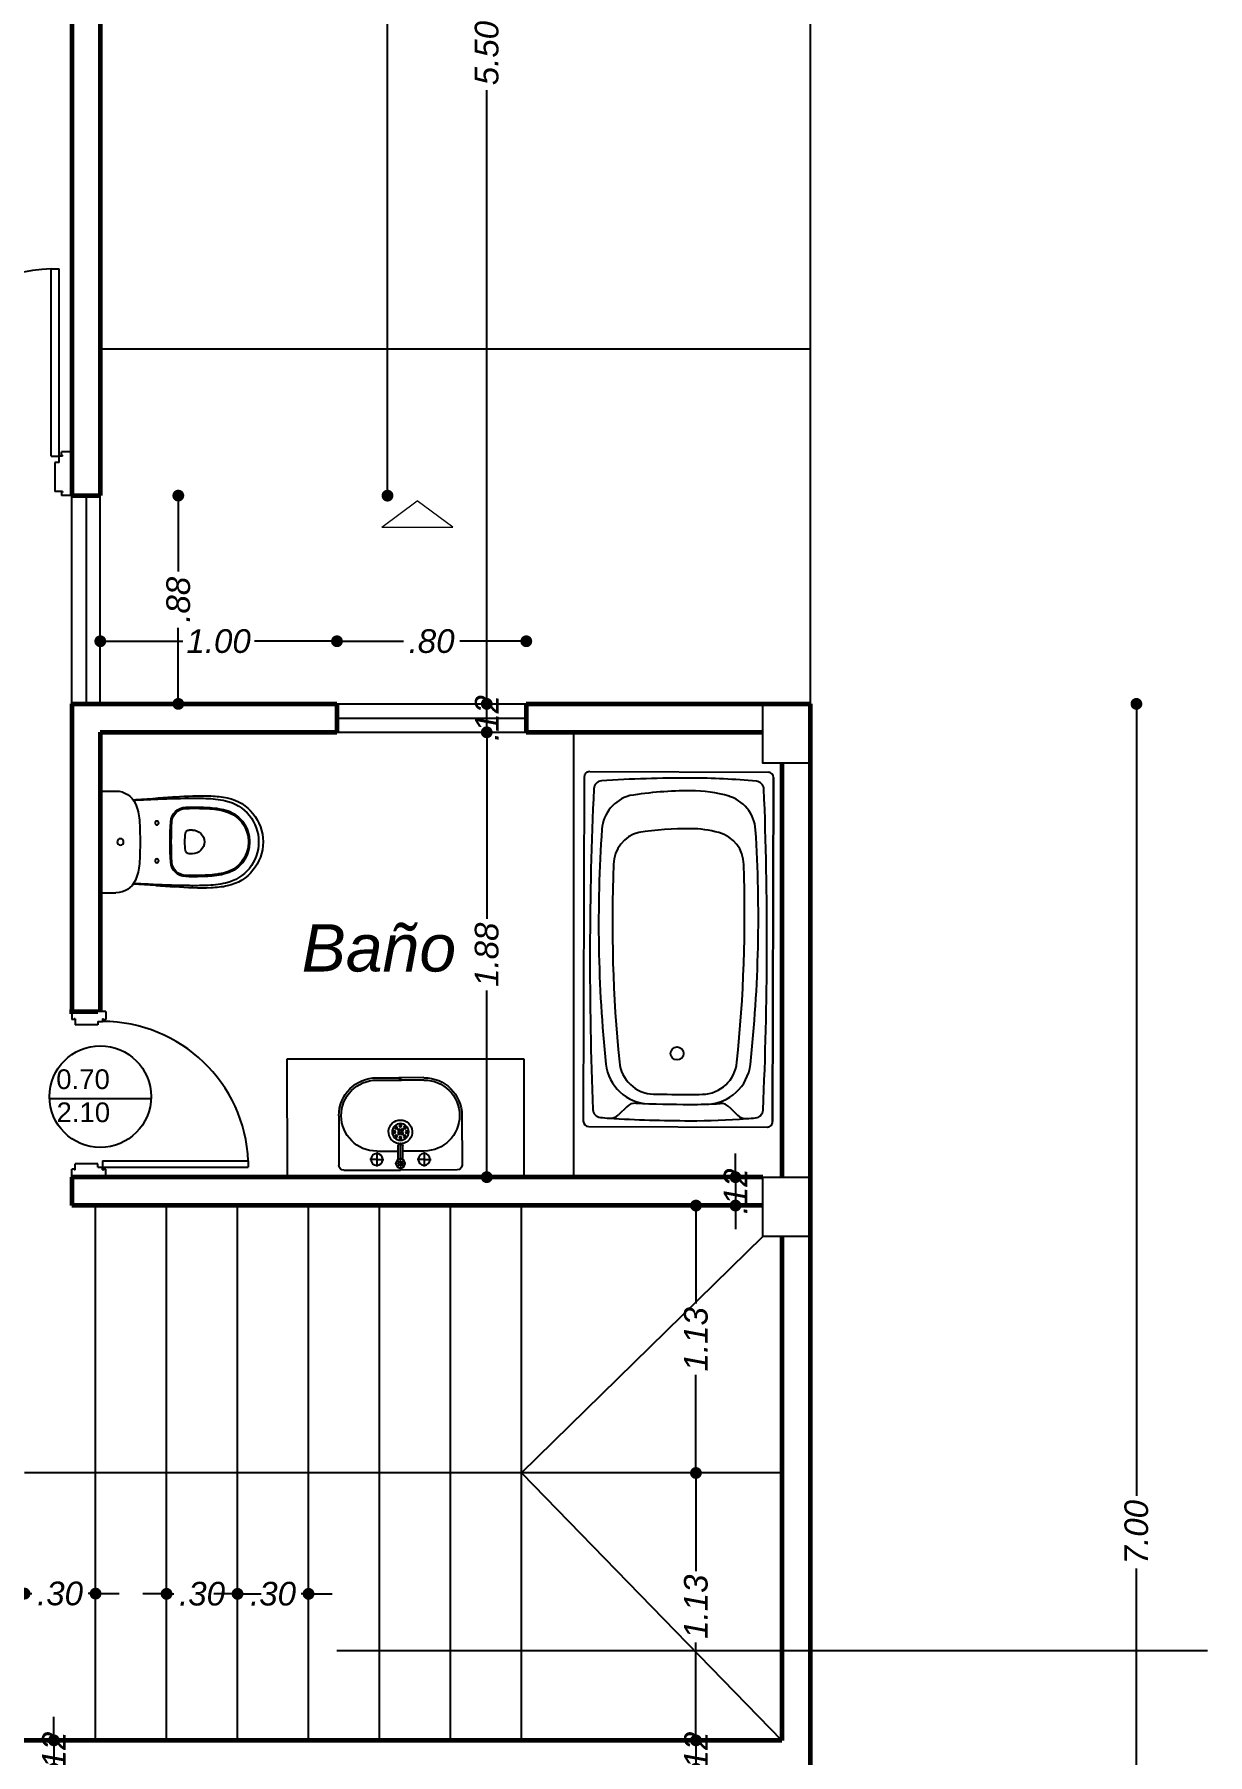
# Model space of a CAD drawing. Header units: metres. Extents: x 539 to 782, y 164 to 633.
# Drawn here: x 714.41 to 719.37, y 433.93 to 441.2 of the extents above; entities that cross this region are included whole.
import ezdxf

# ---------------------------------------------------------------- set-up
doc = ezdxf.new("R2010")
doc.units = ezdxf.units.M
doc.header["$PDMODE"] = 35
for name, color, linetype in [('ALUMINIO', 9, 'Continuous'), ('Artefactos', 30, 'Continuous'), ('COLUMNAS', 6, 'Continuous'), ('lincorte', 116, 'Continuous'), ('PISOS', 251, 'Continuous'), ('PUERTAS', 16, 'Continuous'), ('TEXTO', 134, 'Continuous')]:
    doc.layers.add(name, color=color, linetype=linetype)
for name, color, linetype, lineweight in [('auxiliares', 251, 'Continuous', 20), ('cota', 1, 'Continuous', 15), ('MURO', 4, 'Continuous', 60), ('ventanas', 2, 'Continuous', 25)]:
    doc.layers.add(name, color=color, linetype=linetype, lineweight=lineweight)
doc.styles.add('ARIAL', font='ariali.ttf')
doc.styles.add('STYLE1', font='ariali.ttf')
doc.styles.add('texto', font='arial.ttf')
doc.dimstyles.new('C_50', dxfattribs={"dimscale": 0.5, "dimtxt": 0.2, "dimasz": 0.1, "dimexe": 0.1, "dimexo": 0.1, "dimgap": 0.05, "dimtad": 0, "dimzin": 4, "dimdsep": 46, "dimtxsty": 'ARIAL', "dimblk": 'DOT', "dimcen": 0.09, "dimse1": 1, "dimse2": 1, "dimclrd": 1, "dimclre": 1, "dimclrt": 2, "dimadec": 0, "dimazin": 0, "dimtfac": 1, "dimtix": 1, "dimtmove": 2, "dimatfit": 3, "dimfxl": 1, "dimtolj": 1, "dimtzin": 0, "dimarcsym": 0})

# ---------------------------------------------------------------- blocks, each defined once
blk = doc.blocks.new('INO')
for p, q in [((-0.05, 0.3905), (-0.05, 0.3757)), ((0.05, 0.3905), (0.05, 0.3757)), ((-0.215, 0.006), (-0.215, 0.067)), ((-0.215, 0.003), (-0.215, 0.064)), ((0, 0), (-0.209, 0)), ((0, 0), (0.209, 0)), ((0.215, 0.006), (0.215, 0.067)), ((0.215, 0.003), (0.215, 0.064))]:
    blk.add_line(p, q)
for centre, radius in [((-0.08, 0.24), 0.008), ((0.08, 0.24), 0.008), ((0, 0.086), 0.0135)]:
    blk.add_circle(centre, radius)
for centre, radius, start, end in [((0, 0.4985), 0.19, 90, 168.11621), ((0, 0.492), 0.178, 90, 167.71065), ((0, 0.4985), 0.19, 11.88379, 90), ((0, 0.492), 0.178, 12.28935, 90), ((0, 0.492), 0.14, 90, 167.71065), ((0, 0.492), 0.135, 90, 167.71065), ((0, 0.492), 0.14, 12.28935, 90), ((0, 0.492), 0.135, 12.28935, 90), ((0.2055, 0.4553), 0.4, 168.11621, 177.97594), ((0.2658, 0.4341), 0.45, 167.71065, 178.4657), ((0.2658, 0.4341), 0.412, 167.71065, 178.4657), ((0.2658, 0.4341), 0.407, 167.71065, 178.4657), ((-0.2658, 0.4341), 0.407, 1.5343, 12.28935), ((-0.2658, 0.4341), 0.412, 1.5343, 12.28935), ((-0.2658, 0.4341), 0.45, 1.5343, 12.28935), ((-0.2055, 0.4553), 0.4, 2.02406, 11.88379), ((1.005, 0.427), 1.2, 177.97594, 185.31829), ((1.115, 0.398), 1.3, 177.87694, 180.89426), ((1.115, 0.398), 1.262, 177.87694, 180.89426), ((1.115, 0.398), 1.257, 177.87694, 180.89426), ((0, 0.3905), 0.05, 360, 180), ((-1.115, 0.398), 1.257, 359.10574, 2.12306), ((-1.115, 0.398), 1.262, 359.10574, 2.12306), ((-1.115, 0.398), 1.3, 359.10574, 2.12306), ((-1.005, 0.427), 1.2, 354.68171, 2.02406), ((5.3143, 0.4748), 5.5, 181.01157, 182.60847), ((5.3143, 0.4748), 5.462, 181.01157, 181.18369), ((5.3143, 0.4748), 5.457, 181.01157, 181.18369), ((-0.035, 0.3757), 0.015, 180, 262.94587), ((0.035, 0.3757), 0.015, 277.05413, 0), ((-5.3143, 0.4748), 5.457, 358.81631, 358.98843), ((-5.3143, 0.4748), 5.462, 358.81631, 358.98843), ((-5.3143, 0.4748), 5.5, 357.39153, 358.98843), ((-4.6749, -0.0505), 4.5, 3.64447, 4.66926), ((-0.0815, 0.3633), 0.065, 181.18369, 266.74228), ((-0.0815, 0.3633), 0.06, 181.18369, 266.74228), ((0, 1.796), 1.5, 266.74228, 273.25772), ((0, 1.796), 1.495, 266.74228, 273.25772), ((0, 0.6585), 0.3, 262.94587, 277.05413), ((0.0815, 0.3633), 0.06, 273.25772, 358.81631), ((0.0815, 0.3633), 0.065, 273.25772, 358.81631), ((4.6749, -0.0505), 4.5, 175.33074, 176.35553), ((14.7915, 1.0927), 15, 183.27608, 183.64309), ((14.807, 0.8488), 15, 182.38527, 182.70469), ((-14.807, 0.8488), 15, 357.29531, 357.61473), ((-14.7915, 1.0927), 15, 356.35691, 356.72392), ((-0.125, 0.067), 0.09, 114.01521, 180), ((-0.0802, -0.0335), 0.2, 93.53841, 114.01513), ((0, -1.331), 1.5, 90, 93.53839), ((0, -1.331), 1.5, 86.46161, 90), ((0.0802, -0.0335), 0.2, 65.98487, 86.46159), ((0.125, 0.067), 0.09, 360, 65.98479), ((-0.209, 0.006), 0.006, 180, 270), ((0.209, 0.006), 0.006, 270, 0)]:
    blk.add_arc(centre, radius, start, end)
blk = doc.blocks.new('LAVAMANO SIMPLE')
for p, q in [((-0.0212, 0.3465), (-0.1697, 0.198)), ((0.198, 0.3394), (0.2727, 0.2647)), ((0.2051, 0.3465), (0.2797, 0.2718)), ((0.3394, 0.198), (0.2647, 0.2727)), ((0.3465, 0.2051), (0.2718, 0.2797)), ((-0.1697, 0.1697), (0, 0)), ((-0.0392, 0.1022), (-0.0604, 0.1234)), ((-0.018, 0.1234), (-0.0604, 0.081)), ((-0.018, 0.1234), (-0.0604, 0.081)), ((-0.0392, 0.1022), (-0.0604, 0.1234)), ((-0.0392, 0.1022), (-0.018, 0.081)), ((-0.0392, 0.1022), (-0.018, 0.081)), ((-0.0141, 0.1273), (0.0495, 0.0636)), ((0.0239, 0.038), (0.0664, 0.0805)), ((0.0255, 0.0255), (0.0735, 0.0735)), ((0.0735, 0.0735), (0.0735, 0.0835)), ((0.0735, 0.0735), (0.0835, 0.0735)), ((0.011, 0.0195), (-0.001, 0.0195)), ((0.1697, -0.1697), (0, 0)), ((0.0134, 0.0255), (0.005, 0.0339)), ((0.0134, 0.0134), (0.005, 0.005)), ((0.0134, 0.0255), (0.011, 0.0195)), ((0.011, 0.0195), (0.0134, 0.0134)), ((0.0195, 0.028), (0.0134, 0.0255)), ((0.0134, 0.0134), (0.0195, 0.011)), ((0.0195, 0.0399), (0.0195, 0.028)), ((0.0255, 0.0255), (0.0195, 0.028)), ((0.0195, 0.011), (0.0255, 0.0134)), ((0.0195, 0.011), (0.0195, -0.001)), ((0.028, 0.0195), (0.0255, 0.0255)), ((0.0255, 0.0134), (0.028, 0.0195)), ((0.0255, 0.0134), (0.0339, 0.005)), ((0.0399, 0.0195), (0.028, 0.0195)), ((0.038, 0.0239), (0.0805, 0.0664)), ((0.1273, -0.0141), (0.0636, 0.0495)), ((0.1234, -0.018), (0.081, -0.0604)), ((0.1022, -0.0392), (0.081, -0.018)), ((0.1022, -0.0392), (0.1234, -0.0604)), ((0.3465, -0.0212), (0.198, -0.1697))]:
    blk.add_line(p, q)
blk.add_lwpolyline([(0.0195, -0.001), (0.005, 0.005), (-0.001, 0.0195), (0.005, 0.0339), (0.0195, 0.0399), (0.0339, 0.0339), (0.0399, 0.0195), (0.0339, 0.005)], close=True)
for centre, radius in [((0.1138, 0.1138), 0.035), ((-0.0392, 0.1022), 0.025), ((-0.0392, 0.1022), 0.025), ((0.0876, 0.1138), 0.005), ((0.0952, 0.1324), 0.005), ((0.0952, 0.0952), 0.005), ((0.1051, 0.1138), 0.005), ((0.1138, 0.1401), 0.005), ((0.1138, 0.1226), 0.005), ((0.1138, 0.1051), 0.005), ((0.1138, 0.0876), 0.005), ((0.1226, 0.1138), 0.005), ((0.1324, 0.1324), 0.005), ((0.1324, 0.0952), 0.005), ((0.1401, 0.1138), 0.005), ((0.0195, 0.0195), 0.00277), ((0.1022, -0.0392), 0.025)]:
    blk.add_circle(centre, radius)
for centre, radius, start, end in [((0.0919, 0.2333), 0.15, 45, 225), ((0.0919, 0.2333), 0.16, 45, 135), ((-0.1556, 0.1838), 0.02, 135, 225), ((0.1138, 0.1138), 0.05, 232.61679, 217.38321), ((0.2333, 0.0919), 0.15, 225, 45), ((0.2333, 0.0919), 0.16, 315, 45), ((0.0735, 0.0735), 0.01, 314.99967, 135.00059), ((0.1838, -0.1556), 0.02, 225, 315)]:
    blk.add_arc(centre, radius, start, end)
blk = doc.blocks.new('A$C076A185D')
for p, q in [((0, 1.477), (0, 0.023)), ((0.023, 1.5), (0.777, 1.5)), ((0.023, 1.5), (0.777, 1.5)), ((0.8, 0.023), (0.8, 1.477)), ((0.8, 1.477), (0.8, 0.023)), ((0.1834, 0.0846), (0.149, 0.0501)), ((0.6166, 0.0846), (0.651, 0.0501)), ((0.023, 0), (0.777, 0))]:
    blk.add_line(p, q)
blk.add_circle((0.3956, 0.31), 0.0275)
for centre, radius, start, end in [((0.023, 1.477), 0.023, 90, 180), ((0.0756, 1.4263), 0.035, 95.31065, 177.33415), ((0.45, -4.0691), 5.5431, 89.99952, 93.90625), ((0.45, -1.526), 3, 84.68335, 90), ((0.7244, 1.4263), 0.035, 2.66585, 84.68935), ((0.777, 1.477), 0.023, 0, 90), ((15.7604, 0.75), 15.7344, 177.53071, 182.46929), ((0.2349, 1.2447), 0.16, 105.15775, 175.73937), ((0.4496, -0.1668), 1.5868, 89.9873, 99.30384), ((0.45, 0.82), 0.6, 74.32731, 90), ((0.565, 1.2447), 0.16, 4.26063, 74.84225), ((-14.9604, 0.75), 15.7344, 357.53071, 2.46929), ((5.8283, 0.8712), 5.7658, 176.16771, 186.0453), ((0.2647, 1.1077), 0.14, 103.88283, 179.61889), ((0.4496, -0.2074), 1.4674, 89.98593, 98.56335), ((0.45, 0.82), 0.44, 74.32731, 90), ((0.5353, 1.1077), 0.14, 0.38111, 76.11717), ((-5.0283, 0.8712), 5.7658, 353.9547, 3.83229), ((6.1033, 0.8836), 5.9828, 177.84458, 185.84856), ((-5.3033, 0.8836), 5.9828, 354.15144, 2.15542), ((0.2833, 0.2862), 0.19, 186.7215, 267.88678), ((0.301, 0.2877), 0.15, 185.2236, 268.44757), ((0.499, 0.2877), 0.15, 271.55243, 354.7764), ((0.5167, 0.2862), 0.19, 272.11322, 353.2785), ((0.2187, 0.0492), 0.05, 86.32906, 135), ((0.45, 6.4329), 6.3379, 267.93809, 270.00018), ((0.45, 16.4325), 16.2955, 269.46189, 270.00001), ((0.45, 2.095), 1.958, 270, 271.55243), ((0.45, 2.095), 2, 270, 273.67094), ((0.5813, 0.0492), 0.05, 45, 93.67094), ((0.023, 0.023), 0.023, 180, 270), ((0.0756, 0.0737), 0.035, 182.66585, 264.68935), ((0.35, 3.026), 3, 264.68935, 265.40375), ((0.1136, 0.0855), 0.05, 265.40375, 315), ((0.45, 6.0349), 6.0089, 266.75279, 270.00033), ((0.45, 3.026), 3, 270, 274.59625), ((0.6864, 0.0855), 0.05, 225, 274.59625), ((0.45, 3.026), 3, 274.59625, 275.31665), ((0.7244, 0.0737), 0.035, 275.31065, 357.33415), ((0.777, 0.023), 0.023, 270, 0)]:
    blk.add_arc(centre, radius, start, end)
blk = doc.blocks.new('Flecha cub')
for p, q in [((740.074, 369.9044), (740.224, 370.0146)), ((740.374, 369.9044), (740.224, 370.0146)), ((740.074, 369.9044), (740.374, 369.9044))]:
    blk.add_line(p, q)
blk = doc.blocks.new('p 4')
for p, q in [((-0.0782, 0.852), (-0.0484, 0.852)), ((-0.0782, 0.1485), (-0.0782, 0.852)), ((-0.0484, 0.1485), (-0.0484, 0.852)), ((-0.8003, 0.1641), (-0.7612, 0.1641)), ((-0.8003, 0.1641), (-0.8003, 0)), ((-0.7651, 0.1524), (-0.7612, 0.1524)), ((-0.7651, 0.1485), (-0.7651, 0.1524)), ((-0.7651, 0.1485), (-0.7519, 0.1485)), ((-0.7612, 0.1524), (-0.7612, 0.1641)), ((-0.7519, 0.1251), (-0.7519, 0.1485)), ((-0.0782, 0.1485), (-0.0484, 0.1485)), ((-0.0352, 0.1485), (-0.0484, 0.1485)), ((-0.0484, 0.1251), (-0.0484, 0.1485)), ((-0.0391, 0.1524), (-0.0391, 0.1641)), ((0, 0.1641), (-0.0391, 0.1641)), ((-0.0352, 0.1524), (-0.0391, 0.1524)), ((-0.0352, 0.1485), (-0.0352, 0.1524)), ((0, 0.1641), (0, 0)), ((-0.7519, 0.1251), (-0.7363, 0.1251)), ((-0.7363, 0.1251), (-0.7363, 0.0156)), ((-0.0484, 0.1251), (-0.064, 0.1251)), ((-0.064, 0.1251), (-0.064, 0.0156)), ((-0.7651, 0.0156), (-0.7651, 0.0117)), ((-0.7651, 0.0156), (-0.7363, 0.0156)), ((-0.7651, 0.0117), (-0.7612, 0.0117)), ((-0.7612, 0.0117), (-0.7612, 0)), ((-0.0352, 0.0156), (-0.064, 0.0156)), ((-0.0391, 0.0117), (-0.0391, 0)), ((-0.0352, 0.0117), (-0.0391, 0.0117)), ((0, 0), (-0.0391, 0)), ((-0.0352, 0.0156), (-0.0352, 0.0117)), ((-0.8003, 0), (-0.7612, 0))]:
    blk.add_line(p, q)
blk.add_arc((-0.0472, 0.148), 0.7047, 92.51921, 179.96085)
blk = doc.blocks.new('_Dot')
at = {"color": 0, "linetype": 'ByBlock', "lineweight": -2}
blk.add_line((-0.5, 0), (-1, 0), dxfattribs=at)
at = {"color": 0, "linetype": 'ByBlock', "const_width": 0.5}
blk.add_lwpolyline([(-0.25, 0, 1), (0.25, 0, 1)], format="xyb", close=True, dxfattribs=at)
blk = doc.blocks.new('*D556')
at = {"layer": 'Defpoints', "color": 0, "transparency": 16777216}
for p in [(716.3253, 438.3734), (716.3253, 438.3734), (716.3253, 438.2534)]:
    blk.add_point(p, dxfattribs=at)
at = {"layer": 'MURO', "color": 1, "lineweight": -2, "transparency": 16777216}
for p, q in [((716.3253, 438.4234), (716.3253, 438.4734)), ((716.3253, 438.2534), (716.3253, 438.3734)), ((716.3253, 438.2034), (716.3253, 438.1534))]:
    blk.add_line(p, q, dxfattribs=at)
at = {"layer": 'MURO', "color": 1, "lineweight": -2, "transparency": 16777216, "xscale": 0.05, "yscale": 0.05, "zscale": 0.05}
for p, rotation in [((716.3253, 438.3734), 270), ((716.3253, 438.2534), 90)]:
    blk.add_blockref('_Dot', p, dxfattribs=dict(at, rotation=rotation))
at = {"layer": 'MURO', "color": 2, "transparency": 16777216, "insert": (716.3253, 438.3134), "char_height": 0.1, "attachment_point": 5, "rotation": 90, "style": 'ARIAL'}
blk.add_mtext('\\A1;.12', dxfattribs=at)
blk = doc.blocks.new('*D572')
at = {"layer": 'cota', "color": 1, "lineweight": -2, "transparency": 16777216}
for p, q in [((719.0704, 438.3234), (719.0704, 435.0266)), ((719.0704, 431.4234), (719.0704, 434.7203))]:
    blk.add_line(p, q, dxfattribs=at)
at = {"layer": 'Defpoints', "color": 0, "transparency": 16777216}
for p in [(718.1923, 438.3734), (717.6923, 431.3734), (719.0704, 431.3734)]:
    blk.add_point(p, dxfattribs=at)
at = {"layer": 'cota', "color": 1, "lineweight": -2, "transparency": 16777216, "xscale": 0.05, "yscale": 0.05, "zscale": 0.05}
for p, rotation in [((719.0704, 438.3734), 90), ((719.0704, 431.3734), 270)]:
    blk.add_blockref('_Dot', p, dxfattribs=dict(at, rotation=rotation))
at = {"layer": 'cota', "color": 2, "transparency": 16777216, "insert": (719.0704, 434.8734), "char_height": 0.1, "attachment_point": 5, "rotation": 90, "style": 'ARIAL'}
blk.add_mtext('\\A1;7.00', dxfattribs=at)
blk = doc.blocks.new('*D558')
at = {"layer": 'cota', "color": 1, "lineweight": -2, "transparency": 16777216}
for p, q in [((716.3253, 443.8234), (716.3253, 441.2802)), ((716.3253, 438.4234), (716.3253, 440.9667))]:
    blk.add_line(p, q, dxfattribs=at)
at = {"layer": 'Defpoints', "color": 0, "transparency": 16777216}
for p in [(716.0842, 443.8734), (716.3253, 443.8734), (716.0842, 438.3734)]:
    blk.add_point(p, dxfattribs=at)
at = {"layer": 'cota', "color": 1, "lineweight": -2, "transparency": 16777216, "xscale": 0.05, "yscale": 0.05, "zscale": 0.05}
for p, rotation in [((716.3253, 443.8734), 90), ((716.3253, 438.3734), 270)]:
    blk.add_blockref('_Dot', p, dxfattribs=dict(at, rotation=rotation))
at = {"layer": 'cota', "color": 2, "transparency": 16777216, "insert": (716.3253, 441.1234), "char_height": 0.1, "attachment_point": 5, "rotation": 90, "style": 'ARIAL'}
blk.add_mtext('\\A1;5.50', dxfattribs=at)
blk = doc.blocks.new('*D588')
at = {"layer": 'cota', "color": 1, "lineweight": -2, "transparency": 16777216}
for p, q in [((714.9223, 434.6127), (714.8723, 434.6127)), ((714.9723, 434.6127), (715.0035, 434.6127)), ((715.2723, 434.6127), (715.241, 434.6127)), ((715.3223, 434.6127), (715.3723, 434.6127))]:
    blk.add_line(p, q, dxfattribs=at)
at = {"layer": 'Defpoints', "color": 0, "transparency": 16777216}
for p in [(714.9723, 434.6687), (715.2723, 434.6775), (715.2723, 434.6127)]:
    blk.add_point(p, dxfattribs=at)
at = {"layer": 'cota', "color": 1, "lineweight": -2, "transparency": 16777216, "xscale": 0.05, "yscale": 0.05, "zscale": 0.05}
blk.add_blockref('_Dot', (714.9723, 434.6127), dxfattribs=at)
at = {"layer": 'cota', "color": 1, "lineweight": -2, "transparency": 16777216, "xscale": 0.05, "yscale": 0.05, "zscale": 0.05, "rotation": 180}
blk.add_blockref('_Dot', (715.2723, 434.6127), dxfattribs=at)
at = {"layer": 'cota', "color": 2, "transparency": 16777216, "insert": (715.1223, 434.6127), "char_height": 0.1, "attachment_point": 5, "style": 'ARIAL'}
blk.add_mtext('\\A1;.30', dxfattribs=at)
blk = doc.blocks.new('*D559')
at = {"layer": 'cota', "color": 1, "lineweight": -2, "transparency": 16777216}
for p, q in [((715.2223, 434.6127), (715.1723, 434.6127)), ((715.2723, 434.6127), (715.3035, 434.6127)), ((715.5723, 434.6127), (715.541, 434.6127)), ((715.6223, 434.6127), (715.6723, 434.6127))]:
    blk.add_line(p, q, dxfattribs=at)
at = {"layer": 'Defpoints', "color": 0, "transparency": 16777216}
for p in [(715.2723, 434.6127), (715.5723, 434.6127), (715.5723, 434.6127)]:
    blk.add_point(p, dxfattribs=at)
at = {"layer": 'cota', "color": 1, "lineweight": -2, "transparency": 16777216, "xscale": 0.05, "yscale": 0.05, "zscale": 0.05}
blk.add_blockref('_Dot', (715.2723, 434.6127), dxfattribs=at)
at = {"layer": 'cota', "color": 1, "lineweight": -2, "transparency": 16777216, "xscale": 0.05, "yscale": 0.05, "zscale": 0.05, "rotation": 180}
blk.add_blockref('_Dot', (715.5723, 434.6127), dxfattribs=at)
at = {"layer": 'cota', "color": 2, "transparency": 16777216, "insert": (715.4223, 434.6127), "char_height": 0.1, "attachment_point": 5, "style": 'ARIAL'}
blk.add_mtext('\\A1;.30', dxfattribs=at)
blk = doc.blocks.new('*D595')
at = {"layer": 'cota', "color": 1, "lineweight": -2, "transparency": 16777216}
for p, q in [((714.7423, 438.6381), (715.041, 438.6381)), ((715.6423, 438.6381), (715.3435, 438.6381))]:
    blk.add_line(p, q, dxfattribs=at)
at = {"layer": 'Defpoints', "color": 0, "transparency": 16777216}
for p in [(715.6923, 438.6381), (714.6923, 438.3734), (715.6923, 438.3734)]:
    blk.add_point(p, dxfattribs=at)
at = {"layer": 'cota', "color": 1, "lineweight": -2, "transparency": 16777216, "xscale": 0.05, "yscale": 0.05, "zscale": 0.05, "rotation": 180}
blk.add_blockref('_Dot', (714.6923, 438.6381), dxfattribs=at)
at = {"layer": 'cota', "color": 1, "lineweight": -2, "transparency": 16777216, "xscale": 0.05, "yscale": 0.05, "zscale": 0.05}
blk.add_blockref('_Dot', (715.6923, 438.6381), dxfattribs=at)
at = {"layer": 'cota', "color": 2, "transparency": 16777216, "insert": (715.1923, 438.6381), "char_height": 0.1, "attachment_point": 5, "style": 'ARIAL'}
blk.add_mtext('\\A1;1.00', dxfattribs=at)
blk = doc.blocks.new('*D596')
at = {"layer": 'cota', "color": 1, "lineweight": -2, "transparency": 16777216}
for p, q in [((715.7423, 438.6381), (715.9735, 438.6381)), ((716.4423, 438.6381), (716.211, 438.6381))]:
    blk.add_line(p, q, dxfattribs=at)
at = {"layer": 'Defpoints', "color": 0, "transparency": 16777216}
for p in [(716.4923, 438.6381), (715.6923, 438.3734), (716.4923, 438.3734)]:
    blk.add_point(p, dxfattribs=at)
at = {"layer": 'cota', "color": 1, "lineweight": -2, "transparency": 16777216, "xscale": 0.05, "yscale": 0.05, "zscale": 0.05, "rotation": 180}
blk.add_blockref('_Dot', (715.6923, 438.6381), dxfattribs=at)
at = {"layer": 'cota', "color": 1, "lineweight": -2, "transparency": 16777216, "xscale": 0.05, "yscale": 0.05, "zscale": 0.05}
blk.add_blockref('_Dot', (716.4923, 438.6381), dxfattribs=at)
at = {"layer": 'cota', "color": 2, "transparency": 16777216, "insert": (716.0923, 438.6381), "char_height": 0.1, "attachment_point": 5, "style": 'ARIAL'}
blk.add_mtext('\\A1;.80', dxfattribs=at)
blk = doc.blocks.new('*D597')
at = {"layer": 'cota', "color": 1, "lineweight": -2, "transparency": 16777216}
for p, q in [((716.5423, 364.0762), (716.941, 364.0762)), ((717.6423, 364.0762), (717.2435, 364.0762))]:
    blk.add_line(p, q, dxfattribs=at)
at = {"layer": 'Defpoints', "color": 0, "transparency": 16777216}
for p in [(716.4923, 438.3734), (717.6923, 364.0762), (717.6923, 364.0762)]:
    blk.add_point(p, dxfattribs=at)
at = {"layer": 'cota', "color": 1, "lineweight": -2, "transparency": 16777216, "xscale": 0.05, "yscale": 0.05, "zscale": 0.05, "rotation": 180}
blk.add_blockref('_Dot', (716.4923, 364.0762), dxfattribs=at)
at = {"layer": 'cota', "color": 1, "lineweight": -2, "transparency": 16777216, "xscale": 0.05, "yscale": 0.05, "zscale": 0.05}
blk.add_blockref('_Dot', (717.6923, 364.0762), dxfattribs=at)
at = {"layer": 'cota', "color": 2, "transparency": 16777216, "insert": (717.0923, 364.0762), "char_height": 0.1, "attachment_point": 5, "style": 'ARIAL'}
blk.add_mtext('\\A1;1.20', dxfattribs=at)
blk = doc.blocks.new('*D598')
at = {"layer": 'cota', "color": 1, "lineweight": -2, "transparency": 16777216}
for p, q in [((715.022, 439.2034), (715.022, 438.9321)), ((715.022, 438.4234), (715.022, 438.6948))]:
    blk.add_line(p, q, dxfattribs=at)
at = {"layer": 'Defpoints', "color": 0, "transparency": 16777216}
for p in [(715.022, 439.2534), (715.5762, 439.2534), (714.6923, 438.3734)]:
    blk.add_point(p, dxfattribs=at)
at = {"layer": 'cota', "color": 1, "lineweight": -2, "transparency": 16777216, "xscale": 0.05, "yscale": 0.05, "zscale": 0.05}
for p, rotation in [((715.022, 439.2534), 90), ((715.022, 438.3734), 270)]:
    blk.add_blockref('_Dot', p, dxfattribs=dict(at, rotation=rotation))
at = {"layer": 'cota', "color": 2, "transparency": 16777216, "insert": (715.022, 438.8134), "char_height": 0.1, "attachment_point": 5, "rotation": 90, "style": 'ARIAL'}
blk.add_mtext('\\A1;.88', dxfattribs=at)
blk = doc.blocks.new('*D599')
at = {"layer": 'cota', "color": 1, "lineweight": -2, "transparency": 16777216}
for p, q in [((715.9059, 443.8234), (715.9059, 441.7216)), ((715.9059, 439.3034), (715.9059, 441.4052))]:
    blk.add_line(p, q, dxfattribs=at)
at = {"layer": 'Defpoints', "color": 0, "transparency": 16777216}
for p in [(714.6923, 443.8734), (715.9059, 443.8734), (715.5762, 439.2534)]:
    blk.add_point(p, dxfattribs=at)
at = {"layer": 'cota', "color": 1, "lineweight": -2, "transparency": 16777216, "xscale": 0.05, "yscale": 0.05, "zscale": 0.05}
for p, rotation in [((715.9059, 443.8734), 90), ((715.9059, 439.2534), 270)]:
    blk.add_blockref('_Dot', p, dxfattribs=dict(at, rotation=rotation))
at = {"layer": 'cota', "color": 2, "transparency": 16777216, "insert": (715.9059, 441.5634), "char_height": 0.1, "attachment_point": 5, "rotation": 90, "style": 'ARIAL'}
blk.add_mtext('\\A1;4.62', dxfattribs=at)
blk = doc.blocks.new('*D611')
at = {"layer": 'cota', "color": 1, "lineweight": -2, "transparency": 16777216}
for p, q in [((716.3253, 438.2034), (716.3253, 437.4646)), ((716.3253, 436.4234), (716.3253, 437.1622))]:
    blk.add_line(p, q, dxfattribs=at)
at = {"layer": 'Defpoints', "color": 0, "transparency": 16777216}
for p in [(716.4923, 438.2534), (716.3253, 436.3734), (716.4923, 436.3734)]:
    blk.add_point(p, dxfattribs=at)
at = {"layer": 'cota', "color": 1, "lineweight": -2, "transparency": 16777216, "xscale": 0.05, "yscale": 0.05, "zscale": 0.05}
for p, rotation in [((716.3253, 438.2534), 90), ((716.3253, 436.3734), 270)]:
    blk.add_blockref('_Dot', p, dxfattribs=dict(at, rotation=rotation))
at = {"layer": 'cota', "color": 2, "transparency": 16777216, "insert": (716.3253, 437.3134), "char_height": 0.1, "attachment_point": 5, "rotation": 90, "style": 'ARIAL'}
blk.add_mtext('\\A1;1.88', dxfattribs=at)
blk = doc.blocks.new('*D612')
at = {"layer": 'cota', "color": 1, "lineweight": -2, "transparency": 16777216}
for p, q in [((717.3762, 436.4234), (717.3762, 436.4734)), ((717.3762, 436.3734), (717.3762, 436.2534)), ((717.3762, 436.2034), (717.3762, 436.1534))]:
    blk.add_line(p, q, dxfattribs=at)
at = {"layer": 'Defpoints', "color": 0, "transparency": 16777216}
for p in [(717.2093, 436.3734), (717.3762, 436.2534), (717.3762, 436.2534)]:
    blk.add_point(p, dxfattribs=at)
at = {"layer": 'cota', "color": 1, "lineweight": -2, "transparency": 16777216, "xscale": 0.05, "yscale": 0.05, "zscale": 0.05}
for p, rotation in [((717.3762, 436.3734), 270), ((717.3762, 436.2534), 90)]:
    blk.add_blockref('_Dot', p, dxfattribs=dict(at, rotation=rotation))
at = {"layer": 'cota', "color": 2, "transparency": 16777216, "insert": (717.3762, 436.3134), "char_height": 0.1, "attachment_point": 5, "rotation": 90, "style": 'ARIAL'}
blk.add_mtext('\\A1;.12', dxfattribs=at)
blk = doc.blocks.new('*D613')
at = {"layer": 'cota', "color": 1, "lineweight": -2, "transparency": 16777216}
for p, q in [((717.2093, 436.2034), (717.2093, 435.8391)), ((717.2093, 435.1734), (717.2093, 435.5377))]:
    blk.add_line(p, q, dxfattribs=at)
at = {"layer": 'Defpoints', "color": 0, "transparency": 16777216}
for p in [(717.2093, 436.2534), (717.2093, 435.1234), (717.2093, 435.1234)]:
    blk.add_point(p, dxfattribs=at)
at = {"layer": 'cota', "color": 1, "lineweight": -2, "transparency": 16777216, "xscale": 0.05, "yscale": 0.05, "zscale": 0.05}
for p, rotation in [((717.2093, 436.2534), 90), ((717.2093, 435.1234), 270)]:
    blk.add_blockref('_Dot', p, dxfattribs=dict(at, rotation=rotation))
at = {"layer": 'cota', "color": 2, "transparency": 16777216, "insert": (717.2093, 435.6884), "char_height": 0.1, "attachment_point": 5, "rotation": 90, "style": 'ARIAL'}
blk.add_mtext('\\A1;1.13', dxfattribs=at)
blk = doc.blocks.new('*D614')
at = {"layer": 'cota', "color": 1, "lineweight": -2, "transparency": 16777216}
for p, q in [((717.2093, 435.0734), (717.2093, 434.7091)), ((717.2093, 434.0434), (717.2093, 434.4077))]:
    blk.add_line(p, q, dxfattribs=at)
at = {"layer": 'Defpoints', "color": 0, "transparency": 16777216}
for p in [(717.2093, 435.1234), (717.2093, 433.9934), (717.2093, 433.9934)]:
    blk.add_point(p, dxfattribs=at)
at = {"layer": 'cota', "color": 1, "lineweight": -2, "transparency": 16777216, "xscale": 0.05, "yscale": 0.05, "zscale": 0.05}
for p, rotation in [((717.2093, 435.1234), 90), ((717.2093, 433.9934), 270)]:
    blk.add_blockref('_Dot', p, dxfattribs=dict(at, rotation=rotation))
at = {"layer": 'cota', "color": 2, "transparency": 16777216, "insert": (717.2093, 434.5584), "char_height": 0.1, "attachment_point": 5, "rotation": 90, "style": 'ARIAL'}
blk.add_mtext('\\A1;1.13', dxfattribs=at)
blk = doc.blocks.new('*D615')
at = {"layer": 'cota', "color": 1, "lineweight": -2, "transparency": 16777216}
for p, q in [((717.2093, 434.0434), (717.2093, 434.0934)), ((717.2093, 433.9934), (717.2093, 433.8734)), ((717.2093, 433.8234), (717.2093, 433.7734))]:
    blk.add_line(p, q, dxfattribs=at)
at = {"layer": 'Defpoints', "color": 0, "transparency": 16777216}
for p in [(717.2093, 433.9934), (717.2093, 433.8734), (717.2093, 433.8734)]:
    blk.add_point(p, dxfattribs=at)
at = {"layer": 'cota', "color": 1, "lineweight": -2, "transparency": 16777216, "xscale": 0.05, "yscale": 0.05, "zscale": 0.05}
for p, rotation in [((717.2093, 433.9934), 270), ((717.2093, 433.8734), 90)]:
    blk.add_blockref('_Dot', p, dxfattribs=dict(at, rotation=rotation))
at = {"layer": 'cota', "color": 2, "transparency": 16777216, "insert": (717.2093, 433.9334), "char_height": 0.1, "attachment_point": 5, "rotation": 90, "style": 'ARIAL'}
blk.add_mtext('\\A1;.12', dxfattribs=at)
blk = doc.blocks.new('*D618')
at = {"layer": 'cota', "color": 1, "lineweight": -2, "transparency": 16777216}
for p, q in [((713.8658, 440.3234), (713.8658, 440.0247)), ((713.8658, 439.4234), (713.8658, 439.7222))]:
    blk.add_line(p, q, dxfattribs=at)
at = {"layer": 'Defpoints', "color": 0, "transparency": 16777216}
for p in [(713.6923, 440.3734), (713.8658, 440.3734), (714.5762, 439.3734)]:
    blk.add_point(p, dxfattribs=at)
at = {"layer": 'cota', "color": 1, "lineweight": -2, "transparency": 16777216, "xscale": 0.05, "yscale": 0.05, "zscale": 0.05}
for p, rotation in [((713.8658, 440.3734), 90), ((713.8658, 439.3734), 270)]:
    blk.add_blockref('_Dot', p, dxfattribs=dict(at, rotation=rotation))
at = {"layer": 'cota', "color": 2, "transparency": 16777216, "insert": (713.8658, 439.8734), "char_height": 0.1, "attachment_point": 5, "rotation": 90, "style": 'ARIAL'}
blk.add_mtext('\\A1;1.00', dxfattribs=at)
blk = doc.blocks.new('*D621')
at = {"layer": 'cota', "color": 1, "lineweight": -2, "transparency": 16777216}
for p, q in [((714.4962, 434.0434), (714.4962, 434.0934)), ((714.4962, 433.9934), (714.4962, 433.8734)), ((714.4962, 433.8234), (714.4962, 433.7734))]:
    blk.add_line(p, q, dxfattribs=at)
at = {"layer": 'Defpoints', "color": 0, "transparency": 16777216}
for p in [(714.7497, 433.9934), (714.4962, 433.8734), (714.4962, 433.8734)]:
    blk.add_point(p, dxfattribs=at)
at = {"layer": 'cota', "color": 1, "lineweight": -2, "transparency": 16777216, "xscale": 0.05, "yscale": 0.05, "zscale": 0.05}
for p, rotation in [((714.4962, 433.9934), 270), ((714.4962, 433.8734), 90)]:
    blk.add_blockref('_Dot', p, dxfattribs=dict(at, rotation=rotation))
at = {"layer": 'cota', "color": 2, "transparency": 16777216, "insert": (714.4962, 433.9334), "char_height": 0.1, "attachment_point": 5, "rotation": 90, "style": 'ARIAL'}
blk.add_mtext('\\A1;.12', dxfattribs=at)
blk = doc.blocks.new('*D624')
at = {"layer": 'cota', "color": 1, "lineweight": -2, "transparency": 16777216}
for p, q in [((714.3223, 434.6137), (714.2723, 434.6137)), ((714.3723, 434.6137), (714.4035, 434.6137)), ((714.6723, 434.6137), (714.641, 434.6137)), ((714.7223, 434.6137), (714.7723, 434.6137))]:
    blk.add_line(p, q, dxfattribs=at)
at = {"layer": 'Defpoints', "color": 0, "transparency": 16777216}
for p in [(714.3723, 435.1234), (714.6723, 435.1234), (714.6723, 434.6137)]:
    blk.add_point(p, dxfattribs=at)
at = {"layer": 'cota', "color": 1, "lineweight": -2, "transparency": 16777216, "xscale": 0.05, "yscale": 0.05, "zscale": 0.05}
blk.add_blockref('_Dot', (714.3723, 434.6137), dxfattribs=at)
at = {"layer": 'cota', "color": 1, "lineweight": -2, "transparency": 16777216, "xscale": 0.05, "yscale": 0.05, "zscale": 0.05, "rotation": 180}
blk.add_blockref('_Dot', (714.6723, 434.6137), dxfattribs=at)
at = {"layer": 'cota', "color": 2, "transparency": 16777216, "insert": (714.5223, 434.6137), "char_height": 0.1, "attachment_point": 5, "style": 'ARIAL'}
blk.add_mtext('\\A1;.30', dxfattribs=at)

msp = doc.modelspace()

# ---------------------------------------------------------------- linework, layer by layer
at = {"layer": 'ALUMINIO'}
for p, q in [((714.6323, 439.2534), (714.6323, 438.3734)), ((715.6923, 438.3134), (716.4923, 438.3134))]:
    msp.add_line(p, q, dxfattribs=at)
at = {"layer": 'Artefactos'}
for p, q in [((716.6923, 438.2534), (716.6923, 436.3734)), ((715.4834, 436.3734), (715.4824, 436.8734)), ((715.4824, 436.8734), (716.4824, 436.8734)), ((716.4824, 436.8734), (716.4824, 436.3734)), ((714.6723, 433.9934), (714.6723, 436.2534)), ((714.9723, 433.9934), (714.9723, 436.2534)), ((715.2723, 433.9934), (715.2723, 436.2534)), ((715.5723, 433.9934), (715.5723, 436.2534)), ((715.8723, 433.9934), (715.8723, 436.2534)), ((716.1723, 433.9934), (716.1723, 436.2534)), ((716.4723, 433.9934), (716.4723, 436.2534)), ((716.4723, 435.1234), (717.4923, 436.1234)), ((717.5723, 435.1234), (714.3723, 435.1234)), ((716.4723, 435.1234), (717.5723, 433.9934))]:
    msp.add_line(p, q, dxfattribs=at)
at = {"layer": 'COLUMNAS'}
for points in [[(717.4923, 438.3734), (717.6923, 438.3734), (717.6923, 438.1234), (717.4923, 438.1234), (717.4923, 438.3734)], [(717.4923, 436.3734), (717.6923, 436.3734), (717.6923, 436.1234), (717.4923, 436.1234), (717.4923, 436.3734)]]:
    msp.add_lwpolyline(points, dxfattribs=at)
at = {"layer": 'lincorte'}
msp.add_line((715.6923, 434.3734), (719.3712, 434.3734), dxfattribs=at)
at = {"layer": 'MURO'}
for p, q in [((714.6923, 443.8734), (714.6923, 439.2534)), ((714.5723, 443.6234), (714.5723, 439.2534)), ((714.5723, 439.2534), (714.6923, 439.2534)), ((714.5723, 438.3734), (715.6923, 438.3734)), ((714.5723, 438.3734), (714.5723, 438.2534)), ((715.6923, 438.3734), (715.6923, 438.2534)), ((716.4923, 438.3734), (717.6923, 438.3734)), ((716.4923, 438.3734), (716.4923, 438.2534)), ((717.6923, 438.3734), (717.6923, 436.3734)), ((714.5723, 438.2534), (714.5723, 437.0737)), ((714.6923, 438.2534), (715.6923, 438.2534)), ((714.6923, 438.2534), (714.6923, 437.0737)), ((716.4923, 438.2534), (717.4923, 438.2534)), ((717.5723, 438.1234), (717.5723, 436.3734)), ((714.5617, 437.0737), (714.6817, 437.0737)), ((717.4923, 436.3734), (714.5723, 436.3734)), ((714.5723, 436.3734), (714.5723, 436.2534)), ((717.6923, 436.3734), (717.6923, 433.8734)), ((717.4923, 436.2534), (714.5723, 436.2534)), ((717.5723, 436.1234), (717.5723, 433.9934)), ((717.5723, 433.9934), (712.6923, 433.9934))]:
    msp.add_line(p, q, dxfattribs=at)
at = {"layer": 'PISOS'}
for p, q in [((717.6923, 448.3734), (717.6923, 431.3734)), ((714.6923, 439.8734), (717.6923, 439.8734))]:
    msp.add_line(p, q, dxfattribs=at)
at = {"layer": 'PUERTAS', "ltscale": 0.02}
msp.add_circle((714.6923, 436.7139), 0.2147, dxfattribs=at)
at = {"layer": 'TEXTO'}
msp.add_line((714.9069, 436.7039), (714.4778, 436.7039), dxfattribs=at)
at = {"layer": 'ventanas'}
for p, q in [((714.5723, 438.3734), (714.5723, 439.2534)), ((714.6923, 438.3734), (714.6923, 439.2534)), ((715.6923, 438.3734), (716.4923, 438.3734)), ((715.6923, 438.2534), (716.4923, 438.2534))]:
    msp.add_line(p, q, dxfattribs=at)

# ---------------------------------------------------------------- block references
at = {"layer": 'Artefactos', "rotation": 359.8462884791397}
msp.add_blockref('A$C076A185D', (716.7332, 436.5872), dxfattribs=at)
at = {"layer": 'Artefactos', "xscale": -1}
for name, p, rotation in [('INO', (714.6915, 437.7901), 270), ('LAVAMANO SIMPLE', (715.9608, 436.4037), 315.1076694404949)]:
    msp.add_blockref(name, p, dxfattribs=dict(at, rotation=rotation))
at = {"layer": 'auxiliares'}
msp.add_blockref('Flecha cub', (-24.1921, 69.2162), dxfattribs=at)
at = {"layer": 'PUERTAS'}
for p, xscale, yscale, zscale, rotation in [((714.5723, 439.2534), 1.124603647976073, 1.124603647976073, 1.124603647976073, 1.167911728288406e-07), ((714.5723, 436.3734), 0.8750223536967496, 0.8750223536967496, 0.8750223536967496, 269.9999997588998)]:
    msp.add_blockref('p 4', p, dxfattribs=dict(at, xscale=xscale, yscale=yscale, zscale=zscale, rotation=rotation))

# ---------------------------------------------------------------- texts
at = {"layer": 'TEXTO', "style": 'STYLE1'}
msp.add_text('Baño', height=0.2, rotation=360, dxfattribs=at).set_placement((715.5434, 437.2424))
at = {"layer": 'TEXTO', "color": 1, "style": 'texto'}
for s, p in [('0.70', (714.5062, 436.7458)), ('2.10', (714.5074, 436.6059))]:
    msp.add_text(s, height=0.08331, rotation=359.9886, dxfattribs=at).set_placement(p)

# ---------------------------------------------------------------- dimensions: what is measured, and where the dimension line sits
at = {"layer": 'cota'}
for base, p1, p2, picture, middle in [((715.9059, 443.8734), (715.5762, 439.2534), (714.6923, 443.8734), '*D599', (715.9059, 441.5634)), ((716.3253, 443.8734), (716.0842, 438.3734), (716.0842, 443.8734), '*D558', (716.3253, 441.1234)), ((713.8658, 440.3734), (714.5762, 439.3734), (713.6923, 440.3734), '*D618', (713.8658, 439.8734)), ((715.022, 439.2534), (714.6923, 438.3734), (715.5762, 439.2534), '*D598', (715.022, 438.8134)), ((719.0704, 431.3734), (718.1923, 438.3734), (717.6923, 431.3734), '*D572', (719.0704, 434.8734)), ((716.3253, 436.3734), (716.4923, 438.2534), (716.4923, 436.3734), '*D611', (716.3253, 437.3134)), ((717.3762, 436.2534), (717.2093, 436.3734), (717.3762, 436.2534), '*D612', (717.3762, 436.3134)), ((717.2093, 435.1234), (717.2093, 436.2534), (717.2093, 435.1234), '*D613', (717.2093, 435.6884)), ((717.2093, 433.9934), (717.2093, 435.1234), (717.2093, 433.9934), '*D614', (717.2093, 434.5584)), ((714.4962, 433.8734), (714.7497, 433.9934), (714.4962, 433.8734), '*D621', (714.4962, 433.9334)), ((717.2093, 433.8734), (717.2093, 433.9934), (717.2093, 433.8734), '*D615', (717.2093, 433.9334))]:
    dim = msp.add_linear_dim(base=base, p1=p1, p2=p2, angle=90, dimstyle='C_50', dxfattribs=at)
    dim.commit()
    dim.dimension.update_dxf_attribs({"geometry": picture, "text_midpoint": middle})
for base, p1, p2, picture, middle in [((715.6923, 438.6381), (714.6923, 438.3734), (715.6923, 438.3734), '*D595', (715.1923, 438.6381)), ((716.4923, 438.6381), (715.6923, 438.3734), (716.4923, 438.3734), '*D596', (716.0923, 438.6381)), ((717.6923, 364.0762), (716.4923, 438.3734), (717.6923, 364.0762), '*D597', (717.0923, 364.0762)), ((714.6723, 434.6137), (714.3723, 435.1234), (714.6723, 435.1234), '*D624', (714.5223, 434.6137)), ((715.2723, 434.6127), (714.9723, 434.6687), (715.2723, 434.6775), '*D588', (715.1223, 434.6127)), ((715.5723, 434.6127), (715.2723, 434.6127), (715.5723, 434.6127), '*D559', (715.4223, 434.6127))]:
    dim = msp.add_linear_dim(base=base, p1=p1, p2=p2, dimstyle='C_50', dxfattribs=at)
    dim.commit()
    dim.dimension.update_dxf_attribs({"geometry": picture, "text_midpoint": middle})
at = {"layer": 'MURO'}
dim = msp.add_linear_dim(base=(716.3253, 438.3734), p1=(716.3253, 438.2534), p2=(716.3253, 438.3734), angle=90, dimstyle='C_50', dxfattribs=at)
dim.commit()
dim.dimension.update_dxf_attribs({"geometry": '*D556', "text_midpoint": (716.3253, 438.3134)})

doc.saveas('drawing.dxf')
